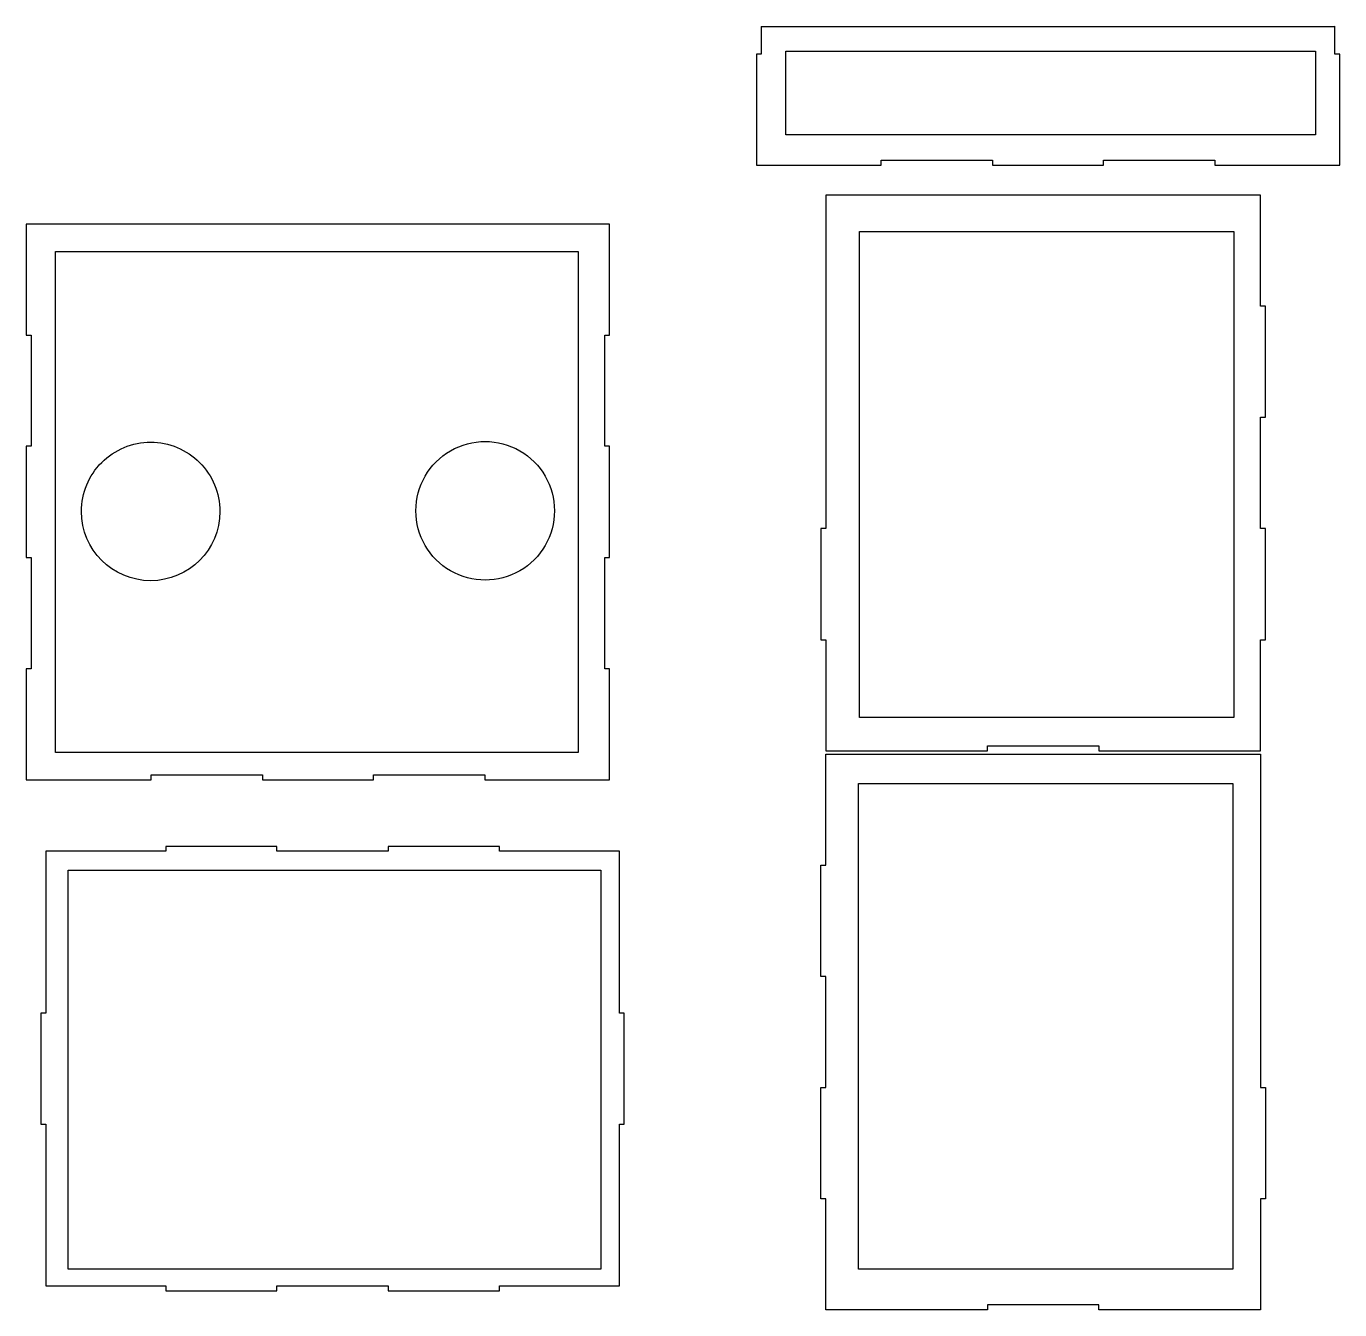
# Model space of a CAD drawing. Extents: x 0 to 1201, y 30 to 1204.
import ezdxf

# ---------------------------------------------------------------- set-up
doc = ezdxf.new("R2010")
doc.units = 0
doc.layers.get('0').update_dxf_attribs({"linetype": 'CONTINUOUS'})
doc.layers.add('Scribe', color=7, linetype='CONTINUOUS')

msp = doc.modelspace()

# ---------------------------------------------------------------- linework, layer by layer
at = {"color": 1}
for p, q in [((672.011966, 1203.680905), (672.011966, 1178.18882)), ((1196.420366, 1178.18882), (1196.420366, 1203.806269)), ((672.011966, 1178.18882), (667.516166, 1178.18882)), ((667.516166, 1178.18882), (667.516166, 1076.76662)), ((1200.916166, 1178.18882), (1196.420366, 1178.18882)), ((1200.916166, 1076.76662), (1200.916166, 1178.18882)), ((781.638366, 1076.76662), (781.638366, 1081.26242)), ((781.638366, 1081.26242), (883.365366, 1081.26242)), ((883.365366, 1081.26242), (883.365366, 1076.76662)), ((985.066966, 1076.76662), (985.066966, 1081.26242)), ((985.066966, 1081.26242), (1086.793966, 1081.26242)), ((1086.793966, 1081.26242), (1086.793966, 1076.76662)), ((667.516166, 1076.76662), (781.638366, 1076.76662)), ((883.365366, 1076.76662), (985.066966, 1076.76662)), ((1086.793966, 1076.76662), (1188.520966, 1076.76662)), ((1188.520966, 1076.76662), (1200.916166, 1076.76662)), ((1128.494873, 1049.404767), (731.086473, 1049.404767)), ((731.086473, 1049.404767), (731.086473, 897.119067)), ((1128.494873, 947.982567), (1128.494873, 1049.404767)), ((0, 1022.879166), (0, 921.456963)), ((533.4, 1022.879166), (0, 1022.879166)), ((533.4, 921.456963), (533.4, 1022.879166)), ((1132.990673, 947.982567), (1128.494873, 947.982567)), ((1132.990673, 846.255567), (1132.990673, 947.982567)), ((0, 921.456963), (4.4958, 921.456963)), ((4.4958, 921.456963), (4.4958, 819.729963)), ((528.9042, 819.729963), (528.9042, 921.456963)), ((528.9042, 921.456963), (533.4, 921.456963)), ((731.086473, 897.119067), (731.086473, 744.553959)), ((1128.494873, 744.553959), (1128.494873, 846.255567)), ((1128.494873, 846.255567), (1132.990673, 846.255567)), ((4.4958, 819.729963), (0, 819.729963)), ((0, 819.729963), (0, 718.028333)), ((533.4, 819.729963), (528.9042, 819.729963)), ((533.4, 718.028333), (533.4, 819.729963)), ((731.086473, 744.553959), (726.590673, 744.553959)), ((726.590673, 744.553959), (726.590673, 642.826959)), ((1132.990673, 744.553959), (1128.494873, 744.553959)), ((1132.990673, 642.826959), (1132.990673, 744.553959)), ((0, 718.028333), (4.4958, 718.028333)), ((4.4958, 718.028333), (4.4958, 616.301333)), ((528.9042, 616.301333), (528.9042, 718.028333)), ((528.9042, 718.028333), (533.4, 718.028333)), ((726.590673, 642.826959), (731.086473, 642.826959)), ((731.086473, 642.826959), (731.086473, 541.404759)), ((1128.494873, 541.404759), (1128.494873, 642.826959)), ((1128.494873, 642.826959), (1132.990673, 642.826959)), ((4.4958, 616.301333), (0, 616.301333)), ((0, 616.301333), (0, 514.879133)), ((533.4, 616.301333), (528.9042, 616.301333)), ((533.4, 514.879133), (533.4, 616.301333)), ((731.086473, 541.404759), (878.939873, 541.404759)), ((878.939873, 541.404759), (878.939873, 545.900559)), ((878.939873, 545.900559), (980.641473, 545.900559)), ((980.641473, 545.900559), (980.641473, 541.404759)), ((980.641473, 541.404759), (1082.368473, 541.404759)), ((1082.368473, 541.404759), (1128.494873, 541.404759)), ((731.086473, 436.807559), (731.086473, 538.229759)), ((731.086473, 538.229759), (1128.494873, 538.229759)), ((1128.494873, 538.229759), (1128.494873, 385.944059)), ((114.1222, 514.879133), (114.1222, 519.374933)), ((114.1222, 519.374933), (215.8492, 519.374933)), ((215.8492, 519.374933), (215.8492, 514.879133)), ((317.5508, 514.879133), (317.5508, 519.374933)), ((317.5508, 519.374933), (419.2778, 519.374933)), ((419.2778, 519.374933), (419.2778, 514.879133)), ((0, 514.879133), (114.1222, 514.879133)), ((215.8492, 514.879133), (317.5508, 514.879133)), ((419.2778, 514.879133), (521.0048, 514.879133)), ((521.0048, 514.879133), (533.4, 514.879133)), ((17.841563, 449.408118), (17.841563, 301.554718)), ((25.740962, 449.408118), (17.841563, 449.408118)), ((127.467962, 449.408118), (25.740962, 449.408118)), ((229.194962, 453.903918), (127.467962, 453.903918)), ((127.467962, 453.903918), (127.467962, 449.408118)), ((229.194962, 449.408118), (229.194962, 453.903918)), ((330.89657, 449.408118), (229.194962, 449.408118)), ((432.62357, 453.903918), (330.89657, 453.903918)), ((330.89657, 453.903918), (330.89657, 449.408118)), ((432.62357, 449.408118), (432.62357, 453.903918)), ((542.24997, 449.408118), (432.62357, 449.408118)), ((542.24997, 403.281718), (542.24997, 449.408118)), ((726.590673, 335.080559), (726.590673, 436.807559)), ((726.590673, 436.807559), (731.086473, 436.807559)), ((542.24997, 301.554718), (542.24997, 403.281718)), ((1128.494873, 385.944059), (1128.494873, 233.378959)), ((731.086473, 335.080559), (726.590673, 335.080559)), ((731.086473, 233.378959), (731.086473, 335.080559)), ((17.841563, 301.554718), (13.345763, 301.554718)), ((13.345763, 301.554718), (13.345763, 199.853118)), ((546.74577, 301.554718), (542.24997, 301.554718)), ((546.74577, 199.853118), (546.74577, 301.554718)), ((726.590673, 131.651959), (726.590673, 233.378959)), ((726.590673, 233.378959), (731.086473, 233.378959)), ((1128.494873, 233.378959), (1132.990673, 233.378959)), ((1132.990673, 233.378959), (1132.990673, 131.651959)), ((13.345763, 199.853118), (17.841563, 199.853118)), ((17.841563, 199.853118), (17.841563, 98.126118)), ((542.24997, 51.999718), (542.24997, 199.853118)), ((542.24997, 199.853118), (546.74577, 199.853118)), ((731.086473, 131.651959), (726.590673, 131.651959)), ((731.086473, 30.229759), (731.086473, 131.651959)), ((1132.990673, 131.651959), (1128.494873, 131.651959)), ((1128.494873, 131.651959), (1128.494873, 30.229759)), ((17.841563, 98.126118), (17.841563, 51.999718)), ((17.841563, 51.999718), (127.467962, 51.999718)), ((127.467962, 51.999718), (127.467962, 47.503918)), ((229.194962, 47.503918), (229.194962, 51.999718)), ((229.194962, 51.999718), (330.89657, 51.999718)), ((330.89657, 51.999718), (330.89657, 47.503918)), ((432.62357, 47.503918), (432.62357, 51.999718)), ((432.62357, 51.999718), (534.35057, 51.999718)), ((534.35057, 51.999718), (542.24997, 51.999718)), ((127.467962, 47.503918), (229.194962, 47.503918)), ((330.89657, 47.503918), (432.62357, 47.503918)), ((777.212873, 30.229759), (731.086473, 30.229759)), ((878.939873, 30.229759), (777.212873, 30.229759)), ((980.641473, 34.725559), (878.939873, 34.725559)), ((878.939873, 34.725559), (878.939873, 30.229759)), ((980.641473, 30.229759), (980.641473, 34.725559)), ((1128.494873, 30.229759), (980.641473, 30.229759))]:
    msp.add_line(p, q, dxfattribs=at)
at = {"color": 7}
for p, q in [((672.012118, 1203.6809), (1196.068499, 1203.6809)), ((1196.068499, 1203.6809), (1196.420797, 1203.806376)), ((177.050301, 760.173562), (177.050301, 760.173562)), ((482.954487, 760.786261), (482.954487, 760.786261))]:
    msp.add_line(p, q, dxfattribs=at)
for points in [[(68.952438, 804.949162), (80.827665, 816.82439), (96.93393, 823.495823), (113.728038, 823.495823)], [(113.728038, 823.495823), (130.522146, 823.495824), (146.628411, 816.824391), (158.503639, 804.949163)], [(387.891894, 815.670675), (407.500206, 826.99154), (431.658644, 826.99154), (451.266956, 815.670675)], [(50.405777, 760.173562), (50.405777, 776.96767), (57.07721, 793.073935), (68.952438, 804.949162)], [(158.503639, 804.949163), (170.378868, 793.073936), (177.050301, 776.96767), (177.050301, 760.173562)], [(356.204363, 760.786261), (356.204363, 783.42799), (368.283581, 804.349811), (387.891894, 815.670675)], [(451.266956, 815.670675), (470.875269, 804.349811), (482.954487, 783.42799), (482.954487, 760.786261)], [(113.728038, 696.851311), (78.756123, 696.851311), (50.405782, 725.201647), (50.405777, 760.173562)], [(177.050301, 760.173562), (177.050296, 725.201646), (148.699954, 696.85131), (113.728038, 696.851311)], [(387.891894, 705.901847), (368.283581, 717.222711), (356.204363, 738.144532), (356.204363, 760.786261)], [(482.954487, 760.786261), (482.954487, 738.144532), (470.875269, 717.222711), (451.266956, 705.901847)], [(451.266956, 705.901847), (431.658644, 694.580982), (407.500206, 694.580982), (387.891894, 705.901847)]]:
    msp.add_open_spline(points, degree=3, dxfattribs=at)
at = {"layer": 'Scribe', "color": 1}
for p, q in [((694.570595, 1181.076513), (1178.854361, 1181.076513)), ((694.570595, 1104.593651), (694.570595, 1181.076513)), ((1178.854361, 1181.076513), (1178.854361, 1104.593651)), ((1178.854361, 1104.593651), (694.570595, 1104.593651)), ((761.813285, 1016.116502), (1103.977599, 1016.116502)), ((761.813285, 571.790619), (761.813285, 1016.116502)), ((1103.977599, 1016.116502), (1103.977599, 571.790619)), ((26.599157, 997.770057), (504.602722, 997.770057)), ((26.599157, 539.751593), (26.599157, 997.770057)), ((504.602722, 997.770057), (504.602722, 539.751593)), ((1103.977599, 571.790619), (761.813285, 571.790619)), ((504.602722, 539.751593), (26.599157, 539.751593)), ((761.049862, 511.497936), (1103.214177, 511.497936)), ((761.049862, 67.172053), (761.049862, 511.497936)), ((1103.214177, 511.497936), (1103.214177, 67.172053)), ((38.170856, 432.093726), (525.230994, 432.093726)), ((38.170856, 67.180308), (38.170856, 432.093726)), ((525.230994, 432.093726), (525.230994, 67.180308)), ((525.230994, 67.180308), (38.170856, 67.180308)), ((1103.214177, 67.172053), (761.049862, 67.172053))]:
    msp.add_line(p, q, dxfattribs=at)

doc.saveas('drawing.dxf')
